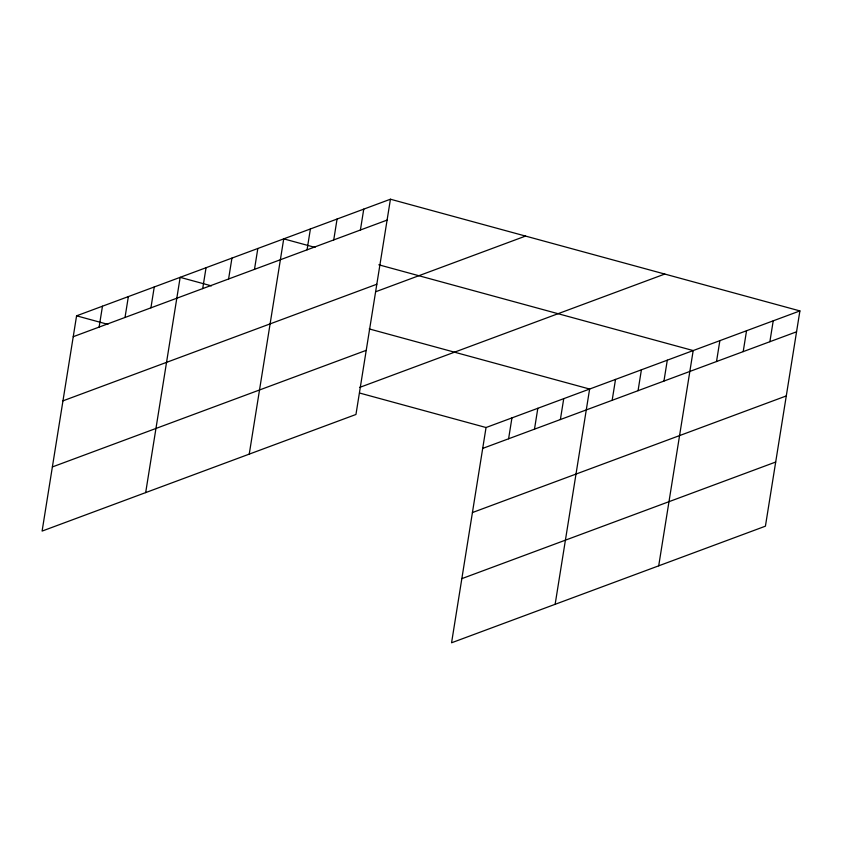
<?xml version="1.0" encoding="UTF-8"?>
<svg xmlns="http://www.w3.org/2000/svg" width="842" height="842" viewBox="0 0 842 842"><rect width="100%" height="100%" fill="white"/><g stroke="black" fill="none" stroke-linecap="round" stroke-linejoin="round"><path stroke-width="1.26" d="M390.435 199.217L76.58 315.824L42.1 531.081L355.955 414.475L390.435 199.217L799.9 310.919L765.42 526.176L451.565 642.783L486.045 427.525L799.9 310.919M99.124 327.085L102.471 306.204M125.016 317.466L128.363 296.584M150.918 307.846L154.254 286.964M145.677 492.602L180.156 277.344L211.426 285.87M202.701 288.606L206.048 267.724M228.592 278.986L231.939 258.105M254.484 269.366L257.831 248.485M249.243 454.122L283.722 238.854L315.003 247.39M307.056 249.832L310.403 228.95M333.737 239.917L337.074 219.036M360.408 230.003L363.755 209.121M508.6 438.787L511.936 417.906M534.491 429.167L537.827 408.286M560.383 419.548L563.73 398.666M555.141 604.303L589.621 389.046L369.206 328.917M612.166 400.308L615.513 379.426M638.057 390.688L641.404 369.806M663.949 381.068L667.296 360.187M658.707 565.824L693.187 350.567L378.805 264.798M716.521 361.534L719.868 340.652M743.202 351.619L746.549 330.738M769.883 341.705L773.219 320.823M73.233 336.705L387.088 220.099M62.961 400.845L376.816 284.238M375.69 291.753L525.555 236.076M52.372 466.942L366.228 350.335M359.555 387.457L664.78 274.05M482.698 448.407L796.553 331.801M472.425 512.557L786.281 395.94M461.837 578.643L775.692 462.037M76.58 315.824L107.86 324.359M359.681 393.056L486.045 427.525"/></g></svg>
